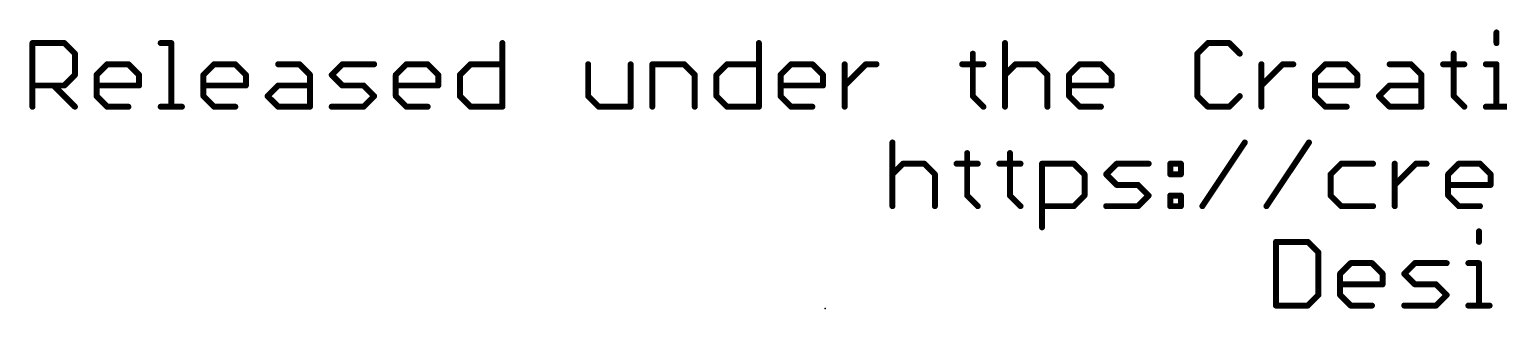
# Model space of a CAD drawing. Extents: x -42 to 65, y -14 to 27.
# Drawn here: x -42.19 to -4.58, y -13.41 to -6.28 of the extents above; entities that cross this region are included whole.
import ezdxf

# ---------------------------------------------------------------- set-up
doc = ezdxf.new("R2010")
doc.units = 0
doc.layers.add('23', color=53, linetype='CONTINUOUS')
doc.layers.add('51', color=253, linetype='CONTINUOUS')

msp = doc.modelspace()

# ---------------------------------------------------------------- linework, layer by layer
at = {"layer": '23'}
msp.add_point((-21.8694, -13.4112), dxfattribs=at)
at = {"layer": '51', "const_width": 0.1524}
for points in [[(-4.7332, -6.3568), (-4.7332, -6.628)], [(-42.1132, -8.255), (-42.1132, -6.628)], [(-42.1132, -6.628), (-41.2997, -6.628)], [(-41.2997, -6.628), (-41.0285, -6.8992)], [(-38.8389, -6.628), (-38.5677, -6.628)], [(-38.5677, -6.628), (-38.5677, -8.255)], [(-30.1142, -6.628), (-30.1142, -8.255)], [(-23.5655, -6.628), (-23.5655, -8.255)], [(-17.283, -6.628), (-17.283, -8.255)], [(-12.1004, -6.628), (-12.3715, -6.8992)], [(-11.558, -6.628), (-12.1004, -6.628)], [(-11.2869, -6.8992), (-11.558, -6.628)], [(-41.0285, -6.8992), (-41.0285, -7.4415)], [(-40.476, -7.4415), (-40.2049, -7.1703)], [(-40.2049, -7.1703), (-39.6626, -7.1703)], [(-39.6626, -7.1703), (-39.3914, -7.4415)], [(-37.7475, -7.4415), (-37.4763, -7.1703)], [(-37.4763, -7.1703), (-36.934, -7.1703)], [(-36.934, -7.1703), (-36.6628, -7.4415)], [(-35.8391, -7.1703), (-35.2968, -7.1703)], [(-35.2968, -7.1703), (-35.0256, -7.4415)], [(-34.4731, -7.4415), (-34.202, -7.1703)], [(-34.202, -7.1703), (-33.3885, -7.1703)], [(-32.836, -7.4415), (-32.5648, -7.1703)], [(-32.5648, -7.1703), (-32.0225, -7.1703)], [(-32.0225, -7.1703), (-31.7513, -7.4415)], [(-31.1988, -7.4415), (-30.9277, -7.1703)], [(-30.9277, -7.1703), (-30.1142, -7.1703)], [(-27.9245, -7.1703), (-27.9245, -7.9838)], [(-26.8399, -8.255), (-26.8399, -7.1703)], [(-26.2874, -8.255), (-26.2874, -7.1703)], [(-26.2874, -7.1703), (-25.4739, -7.1703)], [(-25.4739, -7.1703), (-25.2027, -7.4415)], [(-24.6502, -7.4415), (-24.379, -7.1703)], [(-24.379, -7.1703), (-23.5655, -7.1703)], [(-23.013, -7.4415), (-22.7419, -7.1703)], [(-22.7419, -7.1703), (-22.1996, -7.1703)], [(-22.1996, -7.1703), (-21.9284, -7.4415)], [(-21.3759, -8.255), (-21.3759, -7.1703)], [(-21.3759, -7.7127), (-20.8336, -7.1703)], [(-20.8336, -7.1703), (-20.5624, -7.1703)], [(-18.3744, -7.1703), (-17.8321, -7.1703)], [(-18.1033, -6.8992), (-18.1033, -7.9838)], [(-17.283, -7.4415), (-17.0118, -7.1703)], [(-17.0118, -7.1703), (-16.4695, -7.1703)], [(-16.4695, -7.1703), (-16.1983, -7.4415)], [(-15.6458, -7.4415), (-15.3747, -7.1703)], [(-15.3747, -7.1703), (-14.8323, -7.1703)], [(-14.8323, -7.1703), (-14.5612, -7.4415)], [(-12.3715, -6.8992), (-12.3715, -7.9838)], [(-10.7344, -8.255), (-10.7344, -7.1703)], [(-10.7344, -7.7127), (-10.192, -7.1703)], [(-10.192, -7.1703), (-9.9209, -7.1703)], [(-9.3701, -7.4415), (-9.0989, -7.1703)], [(-9.0989, -7.1703), (-8.5566, -7.1703)], [(-8.5566, -7.1703), (-8.2854, -7.4415)], [(-7.4618, -7.1703), (-6.9194, -7.1703)], [(-6.9194, -7.1703), (-6.6483, -7.4415)], [(-6.0958, -7.1703), (-5.5534, -7.1703)], [(-5.8246, -6.8992), (-5.8246, -7.9838)], [(-5.0043, -7.1703), (-4.7332, -7.1703)], [(-4.7332, -7.1703), (-4.7332, -8.255)], [(-41.0285, -7.4415), (-41.2997, -7.7127)], [(-40.476, -7.9838), (-40.476, -7.4415)], [(-39.3914, -7.4415), (-39.3914, -7.7127)], [(-37.7475, -7.9838), (-37.7475, -7.4415)], [(-36.6628, -7.4415), (-36.6628, -7.7127)], [(-35.0256, -7.4415), (-35.0256, -8.255)], [(-34.202, -7.7127), (-34.4731, -7.4415)], [(-32.836, -7.9838), (-32.836, -7.4415)], [(-31.7513, -7.4415), (-31.7513, -7.7127)], [(-31.1988, -7.9838), (-31.1988, -7.4415)], [(-25.2027, -7.4415), (-25.2027, -8.255)], [(-24.6502, -7.9838), (-24.6502, -7.4415)], [(-23.013, -7.9838), (-23.013, -7.4415)], [(-21.9284, -7.4415), (-21.9284, -7.7127)], [(-16.1983, -7.4415), (-16.1983, -8.255)], [(-15.6458, -7.9838), (-15.6458, -7.4415)], [(-14.5612, -7.4415), (-14.5612, -7.7127)], [(-9.3701, -7.9838), (-9.3701, -7.4415)], [(-8.2854, -7.4415), (-8.2854, -7.7127)], [(-6.6483, -7.4415), (-6.6483, -8.255)], [(-41.2997, -7.7127), (-42.1132, -7.7127)], [(-41.5709, -7.7127), (-41.0285, -8.255)], [(-39.3914, -7.7127), (-40.476, -7.7127)], [(-36.6628, -7.7127), (-37.7475, -7.7127)], [(-36.1103, -7.9838), (-35.8391, -7.7127)], [(-35.8391, -7.7127), (-35.0256, -7.7127)], [(-33.6596, -7.7127), (-34.202, -7.7127)], [(-33.3885, -7.9838), (-33.6596, -7.7127)], [(-31.7513, -7.7127), (-32.836, -7.7127)], [(-21.9284, -7.7127), (-23.013, -7.7127)], [(-14.5612, -7.7127), (-15.6458, -7.7127)], [(-8.2854, -7.7127), (-9.3701, -7.7127)], [(-7.7329, -7.9838), (-7.4618, -7.7127)], [(-7.4618, -7.7127), (-6.6483, -7.7127)], [(-40.2049, -8.255), (-40.476, -7.9838)], [(-39.6626, -8.255), (-40.2049, -8.255)], [(-38.8389, -8.255), (-38.2966, -8.255)], [(-37.4763, -8.255), (-37.7475, -7.9838)], [(-36.934, -8.255), (-37.4763, -8.255)], [(-35.8391, -8.255), (-36.1103, -7.9838)], [(-35.0256, -8.255), (-35.8391, -8.255)], [(-34.4731, -8.255), (-33.6596, -8.255)], [(-33.6596, -8.255), (-33.3885, -7.9838)], [(-32.5648, -8.255), (-32.836, -7.9838)], [(-32.0225, -8.255), (-32.5648, -8.255)], [(-30.9277, -8.255), (-31.1988, -7.9838)], [(-30.1142, -8.255), (-30.9277, -8.255)], [(-27.9245, -7.9838), (-27.6533, -8.255)], [(-27.6533, -8.255), (-26.8399, -8.255)], [(-24.379, -8.255), (-24.6502, -7.9838)], [(-23.5655, -8.255), (-24.379, -8.255)], [(-22.7419, -8.255), (-23.013, -7.9838)], [(-22.1996, -8.255), (-22.7419, -8.255)], [(-18.1033, -7.9838), (-17.8321, -8.255)], [(-15.3747, -8.255), (-15.6458, -7.9838)], [(-14.8323, -8.255), (-15.3747, -8.255)], [(-12.3715, -7.9838), (-12.1004, -8.255)], [(-12.1004, -8.255), (-11.558, -8.255)], [(-11.558, -8.255), (-11.2869, -7.9838)], [(-9.0989, -8.255), (-9.3701, -7.9838)], [(-8.5566, -8.255), (-9.0989, -8.255)], [(-7.4618, -8.255), (-7.7329, -7.9838)], [(-6.6483, -8.255), (-7.4618, -8.255)], [(-5.8246, -7.9838), (-5.5534, -8.255)], [(-5.0043, -8.255), (-4.462, -8.255)], [(-20.156, -9.168), (-20.156, -10.795)], [(-18.2477, -9.4392), (-18.2477, -10.5238)], [(-17.1563, -9.4392), (-17.1563, -10.5238)], [(-12.2431, -10.795), (-11.1585, -9.168)], [(-10.606, -10.795), (-9.5213, -9.168)], [(-20.156, -9.9815), (-19.8849, -9.7103)], [(-19.8849, -9.7103), (-19.3425, -9.7103)], [(-19.3425, -9.7103), (-19.0714, -9.9815)], [(-18.5189, -9.7103), (-17.9766, -9.7103)], [(-17.4275, -9.7103), (-16.8851, -9.7103)], [(-16.336, -11.3373), (-16.336, -9.7103)], [(-16.336, -9.7103), (-15.5225, -9.7103)], [(-15.5225, -9.7103), (-15.2514, -9.9815)], [(-14.6989, -9.9815), (-14.4277, -9.7103)], [(-14.4277, -9.7103), (-13.6142, -9.7103)], [(-13.0617, -9.7103), (-12.7905, -9.7103)], [(-13.0617, -9.9815), (-13.0617, -9.7103)], [(-12.7905, -9.7103), (-12.7905, -9.9815)], [(-8.6976, -9.7103), (-8.9688, -9.9815)], [(-7.8841, -9.7103), (-8.6976, -9.7103)], [(-7.3317, -10.795), (-7.3317, -9.7103)], [(-7.3317, -10.2527), (-6.7893, -9.7103)], [(-6.7893, -9.7103), (-6.5182, -9.7103)], [(-5.9674, -9.9815), (-5.6962, -9.7103)], [(-5.6962, -9.7103), (-5.1539, -9.7103)], [(-5.1539, -9.7103), (-4.8827, -9.9815)], [(-19.0714, -9.9815), (-19.0714, -10.795)], [(-15.2514, -9.9815), (-15.2514, -10.5238)], [(-14.4277, -10.2527), (-14.6989, -9.9815)], [(-12.7905, -9.9815), (-13.0617, -9.9815)], [(-8.9688, -9.9815), (-8.9688, -10.5238)], [(-5.9674, -10.5238), (-5.9674, -9.9815)], [(-4.8827, -9.9815), (-4.8827, -10.2527)], [(-18.2477, -10.5238), (-17.9766, -10.795)], [(-17.1563, -10.5238), (-16.8851, -10.795)], [(-15.2514, -10.5238), (-15.5225, -10.795)], [(-13.8854, -10.2527), (-14.4277, -10.2527)], [(-13.6142, -10.5238), (-13.8854, -10.2527)], [(-13.8854, -10.795), (-13.6142, -10.5238)], [(-13.0617, -10.5238), (-12.7905, -10.5238)], [(-13.0617, -10.795), (-13.0617, -10.5238)], [(-12.7905, -10.5238), (-12.7905, -10.795)], [(-8.9688, -10.5238), (-8.6976, -10.795)], [(-4.8827, -10.2527), (-5.9674, -10.2527)], [(-5.6962, -10.795), (-5.9674, -10.5238)], [(-15.5225, -10.795), (-16.336, -10.795)], [(-14.6989, -10.795), (-13.8854, -10.795)], [(-12.7905, -10.795), (-13.0617, -10.795)], [(-8.6976, -10.795), (-7.8841, -10.795)], [(-5.1539, -10.795), (-5.6962, -10.795)], [(-10.3632, -11.708), (-10.3632, -13.335)], [(-9.5497, -11.708), (-10.3632, -11.708)], [(-9.2785, -11.9792), (-9.5497, -11.708)], [(-5.1806, -11.4368), (-5.1806, -11.708)], [(-9.2785, -13.0638), (-9.2785, -11.9792)], [(-8.726, -12.5215), (-8.4549, -12.2503)], [(-8.4549, -12.2503), (-7.9126, -12.2503)], [(-7.9126, -12.2503), (-7.6414, -12.5215)], [(-7.0889, -12.5215), (-6.8177, -12.2503)], [(-6.8177, -12.2503), (-6.0042, -12.2503)], [(-5.4517, -12.2503), (-5.1806, -12.2503)], [(-5.1806, -12.2503), (-5.1806, -13.335)], [(-8.726, -13.0638), (-8.726, -12.5215)], [(-7.6414, -12.7927), (-8.726, -12.7927)], [(-7.6414, -12.5215), (-7.6414, -12.7927)], [(-6.8177, -12.7927), (-7.0889, -12.5215)], [(-6.2754, -12.7927), (-6.8177, -12.7927)], [(-6.0042, -13.0638), (-6.2754, -12.7927)], [(-9.5497, -13.335), (-9.2785, -13.0638)], [(-8.4549, -13.335), (-8.726, -13.0638)], [(-6.2754, -13.335), (-6.0042, -13.0638)], [(-10.3632, -13.335), (-9.5497, -13.335)], [(-7.9126, -13.335), (-8.4549, -13.335)], [(-7.0889, -13.335), (-6.2754, -13.335)], [(-5.4517, -13.335), (-4.9094, -13.335)]]:
    msp.add_lwpolyline(points, dxfattribs=at)
at = {"layer": '51', "const_width": 0.0762}
for points in [[(-4.6951, -6.3568, 1), (-4.7713, -6.3568)], [(-42.0751, -6.628, 1), (-42.1513, -6.628)], [(-42.1132, -6.5899, 1), (-42.1132, -6.6661)], [(-41.2728, -6.6011, 1), (-41.3266, -6.655)], [(-41.2997, -6.6661, 1), (-41.2997, -6.5899)], [(-38.8389, -6.5899, 1), (-38.8389, -6.6661)], [(-38.5296, -6.628, 1), (-38.6058, -6.628)], [(-38.5677, -6.6661, 1), (-38.5677, -6.5899)], [(-30.0761, -6.628, 1), (-30.1523, -6.628)], [(-23.5274, -6.628, 1), (-23.6036, -6.628)], [(-17.2449, -6.628, 1), (-17.3211, -6.628)], [(-12.1004, -6.5899, 1), (-12.1004, -6.6661)], [(-12.0734, -6.655, 1), (-12.1273, -6.6011)], [(-11.5311, -6.6011, 1), (-11.585, -6.655)], [(-11.558, -6.6661, 1), (-11.558, -6.5899)], [(-4.7713, -6.628, 1), (-4.6951, -6.628)], [(-40.9904, -6.8992, 1), (-41.0666, -6.8992)], [(-41.0555, -6.9261, 1), (-41.0016, -6.8722)], [(-40.2049, -7.1322, 1), (-40.2049, -7.2084)], [(-40.1779, -7.1973, 1), (-40.2318, -7.1434)], [(-39.6356, -7.1434, 1), (-39.6895, -7.1973)], [(-39.6626, -7.2084, 1), (-39.6626, -7.1322)], [(-37.4763, -7.1322, 1), (-37.4763, -7.2084)], [(-37.4493, -7.1973, 1), (-37.5032, -7.1434)], [(-36.907, -7.1434, 1), (-36.9609, -7.1973)], [(-36.934, -7.2084, 1), (-36.934, -7.1322)], [(-35.8391, -7.1322, 1), (-35.8391, -7.2084)], [(-35.2699, -7.1434, 1), (-35.3237, -7.1973)], [(-35.2968, -7.2084, 1), (-35.2968, -7.1322)], [(-34.202, -7.1322, 1), (-34.202, -7.2084)], [(-34.175, -7.1973, 1), (-34.2289, -7.1434)], [(-33.3885, -7.2084, 1), (-33.3885, -7.1322)], [(-32.5648, -7.1322, 1), (-32.5648, -7.2084)], [(-32.5379, -7.1973, 1), (-32.5918, -7.1434)], [(-31.9955, -7.1434, 1), (-32.0494, -7.1973)], [(-32.0225, -7.2084, 1), (-32.0225, -7.1322)], [(-30.9277, -7.1322, 1), (-30.9277, -7.2084)], [(-30.9007, -7.1973, 1), (-30.9546, -7.1434)], [(-30.1142, -7.2084, 1), (-30.1142, -7.1322)], [(-27.8864, -7.1703, 1), (-27.9626, -7.1703)], [(-26.8018, -7.1703, 1), (-26.878, -7.1703)], [(-26.2493, -7.1703, 1), (-26.3255, -7.1703)], [(-26.2874, -7.1322, 1), (-26.2874, -7.2084)], [(-25.4469, -7.1434, 1), (-25.5008, -7.1973)], [(-25.4739, -7.2084, 1), (-25.4739, -7.1322)], [(-24.379, -7.1322, 1), (-24.379, -7.2084)], [(-24.3521, -7.1973, 1), (-24.406, -7.1434)], [(-23.5655, -7.2084, 1), (-23.5655, -7.1322)], [(-22.7419, -7.1322, 1), (-22.7419, -7.2084)], [(-22.7149, -7.1973, 1), (-22.7688, -7.1434)], [(-22.1726, -7.1434, 1), (-22.2265, -7.1973)], [(-22.1996, -7.2084, 1), (-22.1996, -7.1322)], [(-21.3378, -7.1703, 1), (-21.414, -7.1703)], [(-20.8336, -7.1322, 1), (-20.8336, -7.2084)], [(-20.8066, -7.1973, 1), (-20.8605, -7.1434)], [(-20.5624, -7.2084, 1), (-20.5624, -7.1322)], [(-18.3744, -7.1322, 1), (-18.3744, -7.2084)], [(-18.0652, -6.8992, 1), (-18.1414, -6.8992)], [(-17.8321, -7.2084, 1), (-17.8321, -7.1322)], [(-17.0118, -7.1322, 1), (-17.0118, -7.2084)], [(-16.9849, -7.1973, 1), (-17.0388, -7.1434)], [(-16.4426, -7.1434, 1), (-16.4964, -7.1973)], [(-16.4695, -7.2084, 1), (-16.4695, -7.1322)], [(-15.3747, -7.1322, 1), (-15.3747, -7.2084)], [(-15.3477, -7.1973, 1), (-15.4016, -7.1434)], [(-14.8054, -7.1434, 1), (-14.8593, -7.1973)], [(-14.8323, -7.2084, 1), (-14.8323, -7.1322)], [(-12.3985, -6.8722, 1), (-12.3446, -6.9261)], [(-12.3334, -6.8992, 1), (-12.4096, -6.8992)], [(-11.3138, -6.9261, 1), (-11.2599, -6.8722)], [(-10.6963, -7.1703, 1), (-10.7725, -7.1703)], [(-10.192, -7.1322, 1), (-10.192, -7.2084)], [(-10.1651, -7.1973, 1), (-10.219, -7.1434)], [(-9.9209, -7.2084, 1), (-9.9209, -7.1322)], [(-9.0989, -7.1322, 1), (-9.0989, -7.2084)], [(-9.072, -7.1973, 1), (-9.1259, -7.1434)], [(-8.5296, -7.1434, 1), (-8.5835, -7.1973)], [(-8.5566, -7.2084, 1), (-8.5566, -7.1322)], [(-7.4618, -7.1322, 1), (-7.4618, -7.2084)], [(-6.8925, -7.1434, 1), (-6.9464, -7.1973)], [(-6.9194, -7.2084, 1), (-6.9194, -7.1322)], [(-6.0958, -7.1322, 1), (-6.0958, -7.2084)], [(-5.7865, -6.8992, 1), (-5.8627, -6.8992)], [(-5.5534, -7.2084, 1), (-5.5534, -7.1322)], [(-5.0043, -7.1322, 1), (-5.0043, -7.2084)], [(-4.6951, -7.1703, 1), (-4.7713, -7.1703)], [(-4.7332, -7.2084, 1), (-4.7332, -7.1322)], [(-41.0666, -7.4415, 1), (-40.9904, -7.4415)], [(-41.0016, -7.4684, 1), (-41.0555, -7.4146)], [(-40.4379, -7.4415, 1), (-40.5141, -7.4415)], [(-40.503, -7.4146, 1), (-40.4491, -7.4684)], [(-39.3533, -7.4415, 1), (-39.4295, -7.4415)], [(-39.4183, -7.4684, 1), (-39.3644, -7.4146)], [(-37.7094, -7.4415, 1), (-37.7856, -7.4415)], [(-37.7744, -7.4146, 1), (-37.7205, -7.4684)], [(-36.6247, -7.4415, 1), (-36.7009, -7.4415)], [(-36.6897, -7.4684, 1), (-36.6358, -7.4146)], [(-34.9875, -7.4415, 1), (-35.0637, -7.4415)], [(-35.0526, -7.4684, 1), (-34.9987, -7.4146)], [(-34.4462, -7.4146, 1), (-34.5001, -7.4684)], [(-34.5001, -7.4146, 1), (-34.4462, -7.4684)], [(-32.7979, -7.4415, 1), (-32.8741, -7.4415)], [(-32.8629, -7.4146, 1), (-32.809, -7.4684)], [(-31.7132, -7.4415, 1), (-31.7894, -7.4415)], [(-31.7783, -7.4684, 1), (-31.7244, -7.4146)], [(-31.1607, -7.4415, 1), (-31.2369, -7.4415)], [(-31.2258, -7.4146, 1), (-31.1719, -7.4684)], [(-25.1646, -7.4415, 1), (-25.2408, -7.4415)], [(-25.2296, -7.4684, 1), (-25.1758, -7.4146)], [(-24.6121, -7.4415, 1), (-24.6883, -7.4415)], [(-24.6771, -7.4146, 1), (-24.6233, -7.4684)], [(-22.9749, -7.4415, 1), (-23.0511, -7.4415)], [(-23.04, -7.4146, 1), (-22.9861, -7.4684)], [(-21.8903, -7.4415, 1), (-21.9665, -7.4415)], [(-21.9553, -7.4684, 1), (-21.9014, -7.4146)], [(-17.3099, -7.4146, 1), (-17.2561, -7.4684)], [(-16.1602, -7.4415, 1), (-16.2364, -7.4415)], [(-16.2253, -7.4684, 1), (-16.1714, -7.4146)], [(-15.6077, -7.4415, 1), (-15.6839, -7.4415)], [(-15.6728, -7.4146, 1), (-15.6189, -7.4684)], [(-14.5231, -7.4415, 1), (-14.5993, -7.4415)], [(-14.5881, -7.4684, 1), (-14.5342, -7.4146)], [(-9.332, -7.4415, 1), (-9.4082, -7.4415)], [(-9.397, -7.4146, 1), (-9.3431, -7.4684)], [(-8.2473, -7.4415, 1), (-8.3235, -7.4415)], [(-8.3124, -7.4684, 1), (-8.2585, -7.4146)], [(-6.6102, -7.4415, 1), (-6.6864, -7.4415)], [(-6.6752, -7.4684, 1), (-6.6213, -7.4146)], [(-42.1132, -7.6746, 1), (-42.1132, -7.7508)], [(-41.5439, -7.6857, 1), (-41.5978, -7.7396)], [(-41.3266, -7.6857, 1), (-41.2728, -7.7396)], [(-41.2997, -7.7508, 1), (-41.2997, -7.6746)], [(-40.476, -7.6746, 1), (-40.476, -7.7508)], [(-39.4295, -7.7127, 1), (-39.3533, -7.7127)], [(-39.3914, -7.7508, 1), (-39.3914, -7.6746)], [(-37.7475, -7.6746, 1), (-37.7475, -7.7508)], [(-36.7009, -7.7127, 1), (-36.6247, -7.7127)], [(-36.6628, -7.7508, 1), (-36.6628, -7.6746)], [(-35.8391, -7.6746, 1), (-35.8391, -7.7508)], [(-35.8122, -7.7396, 1), (-35.8661, -7.6857)], [(-35.0256, -7.7508, 1), (-35.0256, -7.6746)], [(-34.202, -7.6746, 1), (-34.202, -7.7508)], [(-34.2289, -7.7396, 1), (-34.175, -7.6857)], [(-33.6327, -7.6857, 1), (-33.6866, -7.7396)], [(-33.6596, -7.7508, 1), (-33.6596, -7.6746)], [(-32.836, -7.6746, 1), (-32.836, -7.7508)], [(-31.7894, -7.7127, 1), (-31.7132, -7.7127)], [(-31.7513, -7.7508, 1), (-31.7513, -7.6746)], [(-23.013, -7.6746, 1), (-23.013, -7.7508)], [(-21.9665, -7.7127, 1), (-21.8903, -7.7127)], [(-21.9284, -7.7508, 1), (-21.9284, -7.6746)], [(-21.4028, -7.6857, 1), (-21.3489, -7.7396)], [(-15.6458, -7.6746, 1), (-15.6458, -7.7508)], [(-14.5993, -7.7127, 1), (-14.5231, -7.7127)], [(-14.5612, -7.7508, 1), (-14.5612, -7.6746)], [(-10.7613, -7.6857, 1), (-10.7074, -7.7396)], [(-9.3701, -7.6746, 1), (-9.3701, -7.7508)], [(-8.3235, -7.7127, 1), (-8.2473, -7.7127)], [(-8.2854, -7.7508, 1), (-8.2854, -7.6746)], [(-7.4618, -7.6746, 1), (-7.4618, -7.7508)], [(-7.4348, -7.7396, 1), (-7.4887, -7.6857)], [(-6.6483, -7.7508, 1), (-6.6483, -7.6746)], [(-42.1513, -8.255, 1), (-42.0751, -8.255)], [(-41.0555, -8.2819, 1), (-41.0016, -8.2281)], [(-40.4491, -7.9569, 1), (-40.503, -8.0108)], [(-40.5141, -7.9838, 1), (-40.4379, -7.9838)], [(-40.2049, -8.2169, 1), (-40.2049, -8.2931)], [(-40.2318, -8.2819, 1), (-40.1779, -8.2281)], [(-39.6626, -8.2931, 1), (-39.6626, -8.2169)], [(-38.8389, -8.2169, 1), (-38.8389, -8.2931)], [(-38.6058, -8.255, 1), (-38.5296, -8.255)], [(-38.2966, -8.2931, 1), (-38.2966, -8.2169)], [(-37.7205, -7.9569, 1), (-37.7744, -8.0108)], [(-37.7856, -7.9838, 1), (-37.7094, -7.9838)], [(-37.4763, -8.2169, 1), (-37.4763, -8.2931)], [(-37.5032, -8.2819, 1), (-37.4493, -8.2281)], [(-36.934, -8.2931, 1), (-36.934, -8.2169)], [(-36.0834, -7.9569, 1), (-36.1372, -8.0108)], [(-36.1372, -7.9569, 1), (-36.0834, -8.0108)], [(-35.8391, -8.2169, 1), (-35.8391, -8.2931)], [(-35.8661, -8.2819, 1), (-35.8122, -8.2281)], [(-35.0637, -8.255, 1), (-34.9875, -8.255)], [(-35.0256, -8.2931, 1), (-35.0256, -8.2169)], [(-34.4731, -8.2169, 1), (-34.4731, -8.2931)], [(-33.6866, -8.2281, 1), (-33.6327, -8.2819)], [(-33.6596, -8.2931, 1), (-33.6596, -8.2169)], [(-33.3615, -8.0108, 1), (-33.4154, -7.9569)], [(-33.4154, -8.0108, 1), (-33.3615, -7.9569)], [(-32.809, -7.9569, 1), (-32.8629, -8.0108)], [(-32.8741, -7.9838, 1), (-32.7979, -7.9838)], [(-32.5648, -8.2169, 1), (-32.5648, -8.2931)], [(-32.5918, -8.2819, 1), (-32.5379, -8.2281)], [(-32.0225, -8.2931, 1), (-32.0225, -8.2169)], [(-31.1719, -7.9569, 1), (-31.2258, -8.0108)], [(-31.2369, -7.9838, 1), (-31.1607, -7.9838)], [(-30.9277, -8.2169, 1), (-30.9277, -8.2931)], [(-30.9546, -8.2819, 1), (-30.9007, -8.2281)], [(-30.1523, -8.255, 1), (-30.0761, -8.255)], [(-30.1142, -8.2931, 1), (-30.1142, -8.2169)], [(-27.8976, -7.9569, 1), (-27.9515, -8.0108)], [(-27.9626, -7.9838, 1), (-27.8864, -7.9838)], [(-27.6533, -8.2169, 1), (-27.6533, -8.2931)], [(-27.6803, -8.2819, 1), (-27.6264, -8.2281)], [(-26.878, -8.255, 1), (-26.8018, -8.255)], [(-26.8399, -8.2931, 1), (-26.8399, -8.2169)], [(-26.3255, -8.255, 1), (-26.2493, -8.255)], [(-25.2408, -8.255, 1), (-25.1646, -8.255)], [(-24.6233, -7.9569, 1), (-24.6771, -8.0108)], [(-24.6883, -7.9838, 1), (-24.6121, -7.9838)], [(-24.379, -8.2169, 1), (-24.379, -8.2931)], [(-24.406, -8.2819, 1), (-24.3521, -8.2281)], [(-23.6036, -8.255, 1), (-23.5274, -8.255)], [(-23.5655, -8.2931, 1), (-23.5655, -8.2169)], [(-22.9861, -7.9569, 1), (-23.04, -8.0108)], [(-23.0511, -7.9838, 1), (-22.9749, -7.9838)], [(-22.7419, -8.2169, 1), (-22.7419, -8.2931)], [(-22.7688, -8.2819, 1), (-22.7149, -8.2281)], [(-22.1996, -8.2931, 1), (-22.1996, -8.2169)], [(-21.414, -8.255, 1), (-21.3378, -8.255)], [(-18.0763, -7.9569, 1), (-18.1302, -8.0108)], [(-18.1414, -7.9838, 1), (-18.0652, -7.9838)], [(-17.859, -8.2819, 1), (-17.8052, -8.2281)], [(-17.3211, -8.255, 1), (-17.2449, -8.255)], [(-16.2364, -8.255, 1), (-16.1602, -8.255)], [(-15.6189, -7.9569, 1), (-15.6728, -8.0108)], [(-15.6839, -7.9838, 1), (-15.6077, -7.9838)], [(-15.3747, -8.2169, 1), (-15.3747, -8.2931)], [(-15.4016, -8.2819, 1), (-15.3477, -8.2281)], [(-14.8323, -8.2931, 1), (-14.8323, -8.2169)], [(-12.3446, -7.9569, 1), (-12.3985, -8.0108)], [(-12.4096, -7.9838, 1), (-12.3334, -7.9838)], [(-12.1004, -8.2169, 1), (-12.1004, -8.2931)], [(-12.1273, -8.2819, 1), (-12.0734, -8.2281)], [(-11.585, -8.2281, 1), (-11.5311, -8.2819)], [(-11.558, -8.2931, 1), (-11.558, -8.2169)], [(-11.2599, -8.0108, 1), (-11.3138, -7.9569)], [(-10.7725, -8.255, 1), (-10.6963, -8.255)], [(-9.3431, -7.9569, 1), (-9.397, -8.0108)], [(-9.4082, -7.9838, 1), (-9.332, -7.9838)], [(-9.0989, -8.2169, 1), (-9.0989, -8.2931)], [(-9.1259, -8.2819, 1), (-9.072, -8.2281)], [(-8.5566, -8.2931, 1), (-8.5566, -8.2169)], [(-7.706, -7.9569, 1), (-7.7599, -8.0108)], [(-7.7599, -7.9569, 1), (-7.706, -8.0108)], [(-7.4618, -8.2169, 1), (-7.4618, -8.2931)], [(-7.4887, -8.2819, 1), (-7.4348, -8.2281)], [(-6.6864, -8.255, 1), (-6.6102, -8.255)], [(-6.6483, -8.2931, 1), (-6.6483, -8.2169)], [(-5.7977, -7.9569, 1), (-5.8515, -8.0108)], [(-5.8627, -7.9838, 1), (-5.7865, -7.9838)], [(-5.5804, -8.2819, 1), (-5.5265, -8.2281)], [(-5.0043, -8.2169, 1), (-5.0043, -8.2931)], [(-4.7713, -8.255, 1), (-4.6951, -8.255)], [(-20.1179, -9.168, 1), (-20.1941, -9.168)], [(-18.2096, -9.4392, 1), (-18.2858, -9.4392)], [(-17.1182, -9.4392, 1), (-17.1944, -9.4392)], [(-11.1268, -9.1891, 1), (-11.1902, -9.1469)], [(-9.4896, -9.1891, 1), (-9.553, -9.1469)], [(-19.8849, -9.6722, 1), (-19.8849, -9.7484)], [(-19.8579, -9.7373, 1), (-19.9118, -9.6834)], [(-19.3156, -9.6834, 1), (-19.3695, -9.7373)], [(-19.3425, -9.7484, 1), (-19.3425, -9.6722)], [(-18.5189, -9.6722, 1), (-18.5189, -9.7484)], [(-17.9766, -9.7484, 1), (-17.9766, -9.6722)], [(-17.4275, -9.6722, 1), (-17.4275, -9.7484)], [(-16.8851, -9.7484, 1), (-16.8851, -9.6722)], [(-16.2979, -9.7103, 1), (-16.3741, -9.7103)], [(-16.336, -9.6722, 1), (-16.336, -9.7484)], [(-15.4956, -9.6834, 1), (-15.5495, -9.7373)], [(-15.5225, -9.7484, 1), (-15.5225, -9.6722)], [(-14.4277, -9.6722, 1), (-14.4277, -9.7484)], [(-14.4008, -9.7373, 1), (-14.4546, -9.6834)], [(-13.6142, -9.7484, 1), (-13.6142, -9.6722)], [(-13.0617, -9.6722, 1), (-13.0617, -9.7484)], [(-13.0236, -9.7103, 1), (-13.0998, -9.7103)], [(-12.7524, -9.7103, 1), (-12.8286, -9.7103)], [(-12.7905, -9.7484, 1), (-12.7905, -9.6722)], [(-8.6976, -9.6722, 1), (-8.6976, -9.7484)], [(-8.6707, -9.7373, 1), (-8.7246, -9.6834)], [(-7.8841, -9.7484, 1), (-7.8841, -9.6722)], [(-7.2936, -9.7103, 1), (-7.3698, -9.7103)], [(-6.7893, -9.6722, 1), (-6.7893, -9.7484)], [(-6.7624, -9.7373, 1), (-6.8163, -9.6834)], [(-6.5182, -9.7484, 1), (-6.5182, -9.6722)], [(-5.6962, -9.6722, 1), (-5.6962, -9.7484)], [(-5.6693, -9.7373, 1), (-5.7231, -9.6834)], [(-5.1269, -9.6834, 1), (-5.1808, -9.7373)], [(-5.1539, -9.7484, 1), (-5.1539, -9.6722)], [(-20.183, -9.9546, 1), (-20.1291, -10.0084)], [(-19.0333, -9.9815, 1), (-19.1095, -9.9815)], [(-19.0983, -10.0084, 1), (-19.0444, -9.9546)], [(-15.2133, -9.9815, 1), (-15.2895, -9.9815)], [(-15.2783, -10.0084, 1), (-15.2244, -9.9546)], [(-14.6719, -9.9546, 1), (-14.7258, -10.0084)], [(-14.7258, -9.9546, 1), (-14.6719, -10.0084)], [(-13.0617, -9.9434, 1), (-13.0617, -10.0196)], [(-13.0998, -9.9815, 1), (-13.0236, -9.9815)], [(-12.8286, -9.9815, 1), (-12.7524, -9.9815)], [(-12.7905, -10.0196, 1), (-12.7905, -9.9434)], [(-8.9307, -9.9815, 1), (-9.0069, -9.9815)], [(-8.9958, -9.9546, 1), (-8.9419, -10.0084)], [(-5.9293, -9.9815, 1), (-6.0055, -9.9815)], [(-5.9943, -9.9546, 1), (-5.9404, -10.0084)], [(-4.8446, -9.9815, 1), (-4.9208, -9.9815)], [(-4.9096, -10.0084, 1), (-4.8558, -9.9546)], [(-18.2208, -10.4969, 1), (-18.2747, -10.5508)], [(-18.2858, -10.5238, 1), (-18.2096, -10.5238)], [(-17.1293, -10.4969, 1), (-17.1832, -10.5508)], [(-17.1944, -10.5238, 1), (-17.1182, -10.5238)], [(-15.2895, -10.5238, 1), (-15.2133, -10.5238)], [(-15.2244, -10.5508, 1), (-15.2783, -10.4969)], [(-14.4277, -10.2146, 1), (-14.4277, -10.2908)], [(-14.4546, -10.2796, 1), (-14.4008, -10.2257)], [(-13.8584, -10.2257, 1), (-13.9123, -10.2796)], [(-13.8854, -10.2908, 1), (-13.8854, -10.2146)], [(-13.5873, -10.5508, 1), (-13.6411, -10.4969)], [(-13.6411, -10.5508, 1), (-13.5873, -10.4969)], [(-13.0617, -10.4857, 1), (-13.0617, -10.5619)], [(-13.0236, -10.5238, 1), (-13.0998, -10.5238)], [(-12.7524, -10.5238, 1), (-12.8286, -10.5238)], [(-12.7905, -10.5619, 1), (-12.7905, -10.4857)], [(-8.9419, -10.4969, 1), (-8.9958, -10.5508)], [(-9.0069, -10.5238, 1), (-8.9307, -10.5238)], [(-7.3586, -10.2257, 1), (-7.3047, -10.2796)], [(-5.9674, -10.2146, 1), (-5.9674, -10.2908)], [(-5.9404, -10.4969, 1), (-5.9943, -10.5508)], [(-6.0055, -10.5238, 1), (-5.9293, -10.5238)], [(-4.9208, -10.2527, 1), (-4.8446, -10.2527)], [(-4.8827, -10.2908, 1), (-4.8827, -10.2146)], [(-20.1941, -10.795, 1), (-20.1179, -10.795)], [(-19.1095, -10.795, 1), (-19.0333, -10.795)], [(-18.0035, -10.8219, 1), (-17.9496, -10.7681)], [(-16.9121, -10.8219, 1), (-16.8582, -10.7681)], [(-16.336, -10.7569, 1), (-16.336, -10.8331)], [(-15.5495, -10.7681, 1), (-15.4956, -10.8219)], [(-15.5225, -10.8331, 1), (-15.5225, -10.7569)], [(-14.6989, -10.7569, 1), (-14.6989, -10.8331)], [(-13.9123, -10.7681, 1), (-13.8584, -10.8219)], [(-13.8854, -10.8331, 1), (-13.8854, -10.7569)], [(-13.0617, -10.7569, 1), (-13.0617, -10.8331)], [(-13.0998, -10.795, 1), (-13.0236, -10.795)], [(-12.8286, -10.795, 1), (-12.7524, -10.795)], [(-12.7905, -10.8331, 1), (-12.7905, -10.7569)], [(-12.2748, -10.7739, 1), (-12.2114, -10.8161)], [(-10.6377, -10.7739, 1), (-10.5743, -10.8161)], [(-8.6976, -10.7569, 1), (-8.6976, -10.8331)], [(-8.7246, -10.8219, 1), (-8.6707, -10.7681)], [(-7.8841, -10.8331, 1), (-7.8841, -10.7569)], [(-7.3698, -10.795, 1), (-7.2936, -10.795)], [(-5.6962, -10.7569, 1), (-5.6962, -10.8331)], [(-5.7231, -10.8219, 1), (-5.6693, -10.7681)], [(-5.1539, -10.8331, 1), (-5.1539, -10.7569)], [(-16.3741, -11.3373, 1), (-16.2979, -11.3373)], [(-10.3251, -11.708, 1), (-10.4013, -11.708)], [(-10.3632, -11.6699, 1), (-10.3632, -11.7461)], [(-9.5228, -11.6811, 1), (-9.5766, -11.735)], [(-9.5497, -11.7461, 1), (-9.5497, -11.6699)], [(-5.1425, -11.4368, 1), (-5.2187, -11.4368)], [(-9.2404, -11.9792, 1), (-9.3166, -11.9792)], [(-9.3055, -12.0061, 1), (-9.2516, -11.9522)], [(-5.2187, -11.708, 1), (-5.1425, -11.708)], [(-8.4549, -12.2122, 1), (-8.4549, -12.2884)], [(-8.4279, -12.2773, 1), (-8.4818, -12.2234)], [(-7.8856, -12.2234, 1), (-7.9395, -12.2773)], [(-7.9126, -12.2884, 1), (-7.9126, -12.2122)], [(-6.8177, -12.2122, 1), (-6.8177, -12.2884)], [(-6.7908, -12.2773, 1), (-6.8447, -12.2234)], [(-6.0042, -12.2884, 1), (-6.0042, -12.2122)], [(-5.4517, -12.2122, 1), (-5.4517, -12.2884)], [(-5.1425, -12.2503, 1), (-5.2187, -12.2503)], [(-5.1806, -12.2884, 1), (-5.1806, -12.2122)], [(-8.6879, -12.5215, 1), (-8.7641, -12.5215)], [(-8.753, -12.4946, 1), (-8.6991, -12.5484)], [(-8.726, -12.7546, 1), (-8.726, -12.8308)], [(-7.6033, -12.5215, 1), (-7.6795, -12.5215)], [(-7.6795, -12.7927, 1), (-7.6033, -12.7927)], [(-7.6683, -12.5484, 1), (-7.6144, -12.4946)], [(-7.6414, -12.8308, 1), (-7.6414, -12.7546)], [(-7.0619, -12.4946, 1), (-7.1158, -12.5484)], [(-7.1158, -12.4946, 1), (-7.0619, -12.5484)], [(-6.8177, -12.7546, 1), (-6.8177, -12.8308)], [(-6.8447, -12.8196, 1), (-6.7908, -12.7657)], [(-6.2485, -12.7657, 1), (-6.3023, -12.8196)], [(-6.2754, -12.8308, 1), (-6.2754, -12.7546)], [(-9.3166, -13.0638, 1), (-9.2404, -13.0638)], [(-9.2516, -13.0908, 1), (-9.3055, -13.0369)], [(-8.6991, -13.0369, 1), (-8.753, -13.0908)], [(-8.7641, -13.0638, 1), (-8.6879, -13.0638)], [(-5.9773, -13.0908, 1), (-6.0312, -13.0369)], [(-6.0312, -13.0908, 1), (-5.9773, -13.0369)], [(-10.3632, -13.2969, 1), (-10.3632, -13.3731)], [(-10.4013, -13.335, 1), (-10.3251, -13.335)], [(-9.5766, -13.3081, 1), (-9.5228, -13.3619)], [(-9.5497, -13.3731, 1), (-9.5497, -13.2969)], [(-8.4549, -13.2969, 1), (-8.4549, -13.3731)], [(-8.4818, -13.3619, 1), (-8.4279, -13.3081)], [(-7.9126, -13.3731, 1), (-7.9126, -13.2969)], [(-7.0889, -13.2969, 1), (-7.0889, -13.3731)], [(-6.3023, -13.3081, 1), (-6.2485, -13.3619)], [(-6.2754, -13.3731, 1), (-6.2754, -13.2969)], [(-5.4517, -13.2969, 1), (-5.4517, -13.3731)], [(-5.2187, -13.335, 1), (-5.1425, -13.335)], [(-4.9094, -13.3731, 1), (-4.9094, -13.2969)]]:
    msp.add_lwpolyline(points, format="xyb", dxfattribs=at)

doc.saveas('drawing.dxf')
